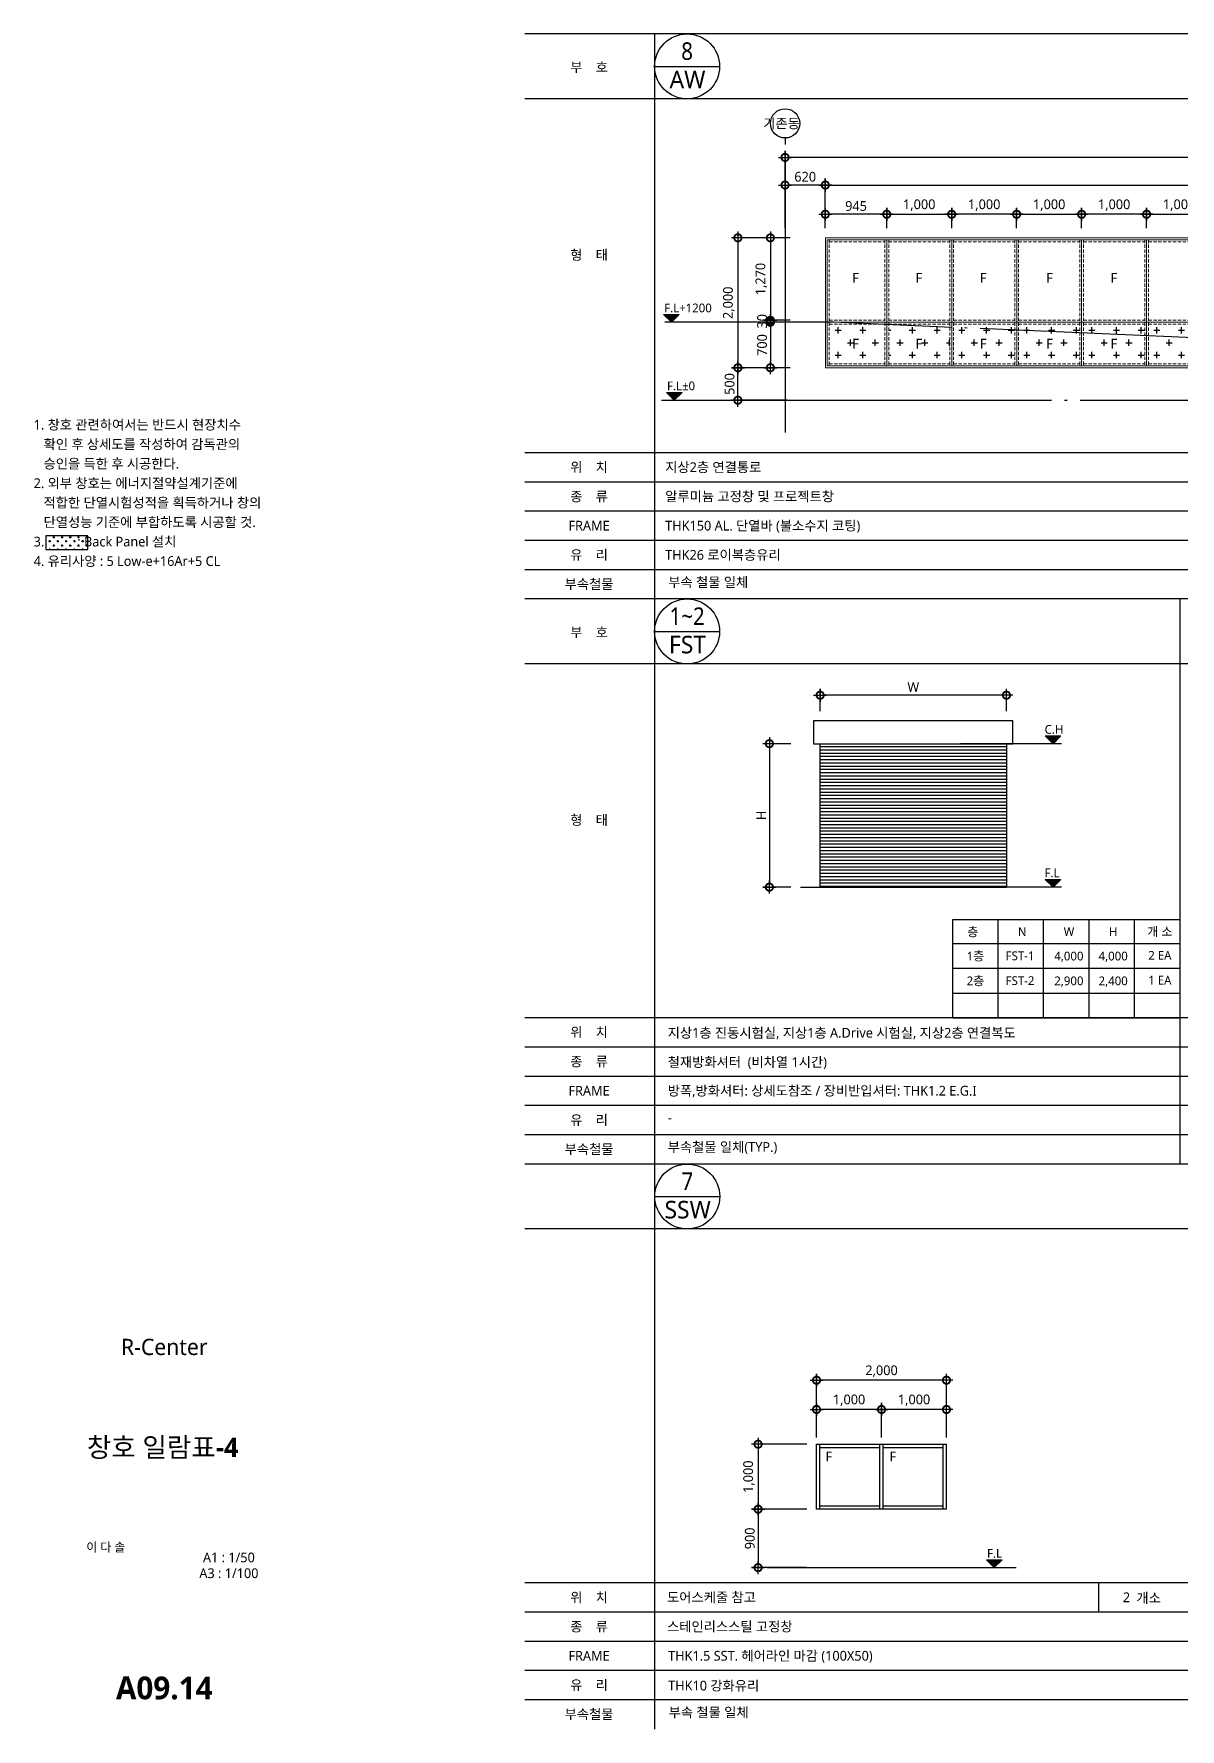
# Model space of a CAD drawing. Header units: millimetres. Extents: x -3 to 459584, y -660938 to -11738.
# Drawn here: x 160643 to 178285, y -146434 to -120334 of the extents above; entities that cross this region are included whole.
import ezdxf
from ezdxf.enums import TextEntityAlignment as Align

# ---------------------------------------------------------------- set-up
doc = ezdxf.new("R2010")
doc.units = ezdxf.units.MM
doc.header["$LTSCALE"] = 200
for name, pattern in [('C10', [102.1, 100, -1, 0.1, -1]), ('CEN-GAUN', [32.2, 30, -1, 0.2, -1]), ('CEN-YTQD', [10, 9.25, -0.25, 0.25, -0.25]), ('HIDDEN', [0.375, 0.25, -0.125])]:
    doc.linetypes.add(name, pattern=pattern)
doc.layers.get('DEFPOINTS').update_dxf_attribs({"color": 137})
for name, color, linetype in [('1CTR', 1, 'CEN-YTQD'), ('3TXT', 3, 'Continuous'), ('A-GRID', 1, 'C10'), ('a-TAG-1', 6, 'Continuous'), ('A-TAG-2', 4, 'Continuous'), ('backpanel', 252, 'Continuous'), ('CEN', 1, 'CEN-GAUN'), ('DIM', 7, 'Continuous'), ('ELE-7', 7, 'Continuous'), ('ELE3', 3, 'Continuous'), ('ELE4', 4, 'Continuous'), ('ELE6', 6, 'Continuous'), ('ELEV', 9, 'Continuous'), ('FUR', 4, 'Continuous'), ('HAT', 8, 'Continuous'), ('SHT', 5, 'Continuous'), ('TEX', 3, 'Continuous'), ('TEXT', 3, 'Continuous'), ('TITLE', 7, 'Continuous'), ('판넬메지', 8, 'Continuous')]:
    doc.layers.add(name, color=color, linetype=linetype)
doc.layers.add('WIN', color=4, linetype='Continuous', lineweight=0)
doc.styles.add('ARIAL', font='malgun.ttf')
doc.styles.add('S1', font='malgun.ttf')
doc.styles.add('맑은고딕', font='malgun.ttf')
doc.styles.add('맑은고딕B', font='malgunbd.ttf')
doc.styles.add('스타일1', font='malgun.ttf')
doc.dimstyles.new('CJA-50', dxfattribs={"dimscale": 50, "dimtxt": 3, "dimasz": 1, "dimexe": 2, "dimexo": 3, "dimgap": 1, "dimtad": 1, "dimdec": 0, "dimzin": 1, "dimdsep": 46, "dimlunit": 6, "dimtxsty": 'S1', "dimblk": 'GAUN-DOT', "dimcen": -2, "dimdle": 2, "dimclrd": 256, "dimclre": 256, "dimclrt": 3, "dimadec": 0, "dimazin": 0, "dimtfac": 1, "dimtdec": 0, "dimtix": 1, "dimtmove": 2, "dimatfit": 3, "dimldrblk": 'DOTSMALL', "dimfxl": 1, "dimtolj": 1, "dimtzin": 1, "dimarcsym": 0})
pattern_1 = [(0, (0, 70), (190.5, 190.5), [95.25, -285.75]), (90, (47.62, 22.38), (-190.5, 190.5), [95.25, -285.75])]

# ---------------------------------------------------------------- blocks, each defined once
blk = doc.blocks.new('GAUN-DOT')
at = {"linetype": 'ByBlock'}
for p, q in [((2, 0), (-2, 0)), ((0, -2), (0, 2))]:
    blk.add_line(p, q, dxfattribs=at)
at = {"const_width": 2.25}
blk.add_lwpolyline([(0, 0.28125, 1), (0, -0.28125, 1)], format="xyb", close=True, dxfattribs=at)
blk = doc.blocks.new('*D252')
at = {"layer": 'DEFPOINTS', "color": 0, "transparency": 16777216}
for p in [(172745, -130516), (172745, -130912), (175613, -130912)]:
    blk.add_point(p, dxfattribs=at)
at = {"layer": 'DIM', "lineweight": -2, "transparency": 16777216}
for p, q in [((172745, -130762), (172745, -130416)), ((175613, -130762), (175613, -130416)), ((175563, -130516), (172795, -130516))]:
    blk.add_line(p, q, dxfattribs=at)
at = {"layer": 'DIM', "lineweight": -2, "transparency": 16777216, "xscale": 50, "yscale": 50, "zscale": 50, "rotation": 180}
blk.add_blockref('GAUN-DOT', (172745, -130516), dxfattribs=at)
at = {"layer": 'DIM', "lineweight": -2, "transparency": 16777216, "xscale": 50, "yscale": 50, "zscale": 50}
blk.add_blockref('GAUN-DOT', (175613, -130516), dxfattribs=at)
at = {"layer": 'DIM', "color": 3, "transparency": 16777216, "insert": (174179, -130391), "char_height": 150, "attachment_point": 5, "style": 'S1'}
blk.add_mtext('\\A1;W', dxfattribs=at)
blk = doc.blocks.new('_DotSmall')
at = {"color": 0, "linetype": 'ByBlock', "const_width": 0.5}
blk.add_lwpolyline([(-0.0625, 0, 1), (0.0625, 0, 1)], format="xyb", close=True, dxfattribs=at)
blk = doc.blocks.new('*D253')
at = {"layer": 'DEFPOINTS', "color": 0, "transparency": 16777216}
for p in [(172445, -131262), (171964, -133471), (172445, -133471)]:
    blk.add_point(p, dxfattribs=at)
at = {"layer": 'DIM', "lineweight": -2, "transparency": 16777216}
for p, q in [((172295, -131262), (171864, -131262)), ((171964, -131312), (171964, -133421)), ((172295, -133471), (171864, -133471))]:
    blk.add_line(p, q, dxfattribs=at)
at = {"layer": 'DIM', "lineweight": -2, "transparency": 16777216, "xscale": 50, "yscale": 50, "zscale": 50}
for p, rotation in [((171964, -131262), 90), ((171964, -133471), 270)]:
    blk.add_blockref('GAUN-DOT', p, dxfattribs=dict(at, rotation=rotation))
at = {"layer": 'DIM', "color": 3, "transparency": 16777216, "insert": (171839, -132367), "char_height": 150, "attachment_point": 5, "rotation": 90, "style": 'S1'}
blk.add_mtext('\\A1;H', dxfattribs=at)
blk = doc.blocks.new('TITLE')
at = {"layer": 'TITLE', "style": '스타일1'}
for tag, height, p in [('동명칭', 6, (776.77, -457.26)), ('SCALE-A1', 3, (797.5, -522)), ('SCALE-A3', 3, (797.5, -527)), ('DATA', 3, (797.5, -540))]:
    blk.add_attdef(tag, text='', height=height, dxfattribs=at).set_placement(p, align=Align.MIDDLE)
for tag, height, p in [('TITLE1', 6, (776.5, -479.4)), ('TITLE4', 6, (776.5, -484.39)), ('TITLE2', 6, (776.5, -489)), ('TITLE5', 6, (776.5, -493.99)), ('TITLE3', 6, (776.5, -498.7)), ('NAME-1', 3, (760.16, -517.5)), ('NAME-2', 3, (760.16, -526.5)), ('A0.00', 7, (776.5, -561))]:
    blk.add_attdef(tag, text='', height=height, dxfattribs=at).set_placement(p, align=Align.MIDDLE_CENTER)
blk = doc.blocks.new('A$C2D6C597E')
at = {"layer": 'TEXT', "style": 'S1'}
for s, p in [('1. 창호 관련하여서는 반드시 현장치수', (139, -771)), ('   확인 후 상세도를 작성하여 감독관의', (139, -1071)), ('   승인을 득한 후 시공한다.', (139, -1371)), ('2. 외부 창호는 에너지절약설계기준에', (139, -1671)), ('   적합한 단열시험성적을 획득하거나 창의', (139, -1971)), ('   단열성능 기준에 부합하도록 시공할 것.', (139, -2271))]:
    blk.add_text(s, height=150, dxfattribs=at).set_placement(p, align=Align.BOTTOM_LEFT)
blk = doc.blocks.new('dor&win')
at = {"layer": 'a-TAG-1', "ltscale": 0.2}
blk.add_line((-5.5, 0), (5.5, 0), dxfattribs=at)
blk.add_circle((0, 0), 5.5, dxfattribs=at)
at = {"layer": 'a-TAG-1', "color": 3, "style": 'ARIAL'}
for tag, p in [('1', (0, 2.58)), ('FSD', (0.07, -2.22))]:
    blk.add_attdef(tag, text='', height=3, dxfattribs=at).set_placement(p, align=Align.MIDDLE_CENTER)
blk = doc.blocks.new('B-AW-4')
at = {"layer": 'backpanel'}
h = blk.add_hatch(dxfattribs=at)
h.set_pattern_fill('CROSS', color=256, scale=30)
h.set_pattern_definition(pattern_1)
h.paths.add_polyline_path([(5, 1170), (-850, 1170), (-850, 560), (5, 560)])
h = blk.add_hatch(dxfattribs=at)
h.set_pattern_fill('CROSS', color=256, scale=30)
h.set_pattern_definition(pattern_1)
h.paths.add_polyline_path([(1005, 1170), (65, 1170), (65, 560), (1005, 560)])
h = blk.add_hatch(dxfattribs=at)
h.set_pattern_fill('CROSS', color=256, scale=30)
h.set_pattern_definition(pattern_1)
h.paths.add_polyline_path([(2005, 1170), (1065, 1170), (1065, 560), (2005, 560)])
h = blk.add_hatch(dxfattribs=at)
h.set_pattern_fill('CROSS', color=256, scale=30)
h.set_pattern_definition([(0, (1000, 70), (190.5, 190.5), [95.25, -285.75]), (90, (1047.62, 22.38), (-190.5, 190.5), [95.25, -285.75])])
h.paths.add_polyline_path([(3005, 1170), (2065, 1170), (2065, 560), (3005, 560)])
h = blk.add_hatch(dxfattribs=at)
h.set_pattern_fill('CROSS', color=256, scale=30)
h.set_pattern_definition([(0, (2000, 70), (190.5, 190.5), [95.25, -285.75]), (90, (2047.62, 22.38), (-190.5, 190.5), [95.25, -285.75])])
h.paths.add_polyline_path([(4005, 1170), (3065, 1170), (3065, 560), (4005, 560)])
h = blk.add_hatch(dxfattribs=at)
h.set_pattern_fill('CROSS', color=256, scale=30)
h.set_pattern_definition([(0, (3000, 70), (190.5, 190.5), [95.25, -285.75]), (90, (3047.62, 22.38), (-190.5, 190.5), [95.25, -285.75])])
h.paths.add_polyline_path([(5005, 1170), (4065, 1170), (4065, 560), (5005, 560)])
at = {"layer": 'WIN', "color": 6}
for p, q in [((-880, 2470), (26955, 2470)), ((-880, 2470), (-880, 530)), ((35, 2470), (35, 530)), ((1035, 2470), (1035, 530)), ((2035, 2470), (2035, 530)), ((3035, 2470), (3035, 530)), ((4035, 2470), (4035, 530)), ((-880, 1200), (26955, 1200)), ((-880, 530), (26955, 530))]:
    blk.add_line(p, q, dxfattribs=at)
at = {"layer": 'WIN', "color": 251, "linetype": 'HIDDEN'}
for p, q in [((-850, 2470), (-850, 530)), ((-850, 2440), (5, 2440)), ((5, 2470), (5, 530)), ((65, 2470), (65, 530)), ((65, 2440), (1005, 2440)), ((1005, 2470), (1005, 530)), ((1065, 2470), (1065, 530)), ((1065, 2440), (2005, 2440)), ((2005, 2470), (2005, 530)), ((2065, 2470), (2065, 530)), ((2065, 2440), (3005, 2440)), ((3005, 2470), (3005, 530)), ((3065, 2470), (3065, 530)), ((3065, 2440), (4005, 2440)), ((4005, 2470), (4005, 530)), ((4065, 2470), (4065, 530)), ((4065, 2440), (5005, 2440)), ((-850, 1230), (5, 1230)), ((-850, 1170), (5, 1170)), ((65, 1230), (1005, 1230)), ((65, 1170), (1005, 1170)), ((1065, 1230), (2005, 1230)), ((1065, 1170), (2005, 1170)), ((2065, 1230), (3005, 1230)), ((2065, 1170), (3005, 1170)), ((3065, 1230), (4005, 1230)), ((3065, 1170), (4005, 1170)), ((4065, 1230), (5005, 1230)), ((4065, 1170), (5005, 1170)), ((-850, 560), (5, 560)), ((65, 560), (1005, 560)), ((1065, 560), (2005, 560)), ((2065, 560), (3005, 560)), ((3065, 560), (4005, 560)), ((4065, 560), (5005, 560))]:
    blk.add_line(p, q, dxfattribs=at)
at = {"layer": 'WIN', "color": 6}
blk.add_lwpolyline([(-910, 2500), (26985, 2500), (26985, 500), (-910, 500)], close=True, dxfattribs=at)
blk = doc.blocks.new('*D48')
at = {"layer": 'DEFPOINTS', "color": 0, "transparency": 16777216}
for p in [(172436, -123474), (171479, -125474), (172436, -125474)]:
    blk.add_point(p, dxfattribs=at)
at = {"layer": 'DIM', "lineweight": -2, "transparency": 16777216}
for p, q in [((172286, -123474), (171379, -123474)), ((171479, -123524), (171479, -125424)), ((172286, -125474), (171379, -125474))]:
    blk.add_line(p, q, dxfattribs=at)
at = {"layer": 'DIM', "lineweight": -2, "transparency": 16777216, "xscale": 50, "yscale": 50, "zscale": 50}
for p, rotation in [((171479, -123474), 90), ((171479, -125474), 270)]:
    blk.add_blockref('GAUN-DOT', p, dxfattribs=dict(at, rotation=rotation))
at = {"layer": 'DIM', "color": 3, "transparency": 16777216, "insert": (171339, -124474), "char_height": 150, "attachment_point": 5, "rotation": 90, "style": 'S1'}
blk.add_mtext('\\A1;2,000', dxfattribs=at)
blk = doc.blocks.new('*D49')
at = {"layer": 'DEFPOINTS', "color": 0, "transparency": 16777216}
for p in [(172436, -124774), (171979, -125474), (172436, -125474)]:
    blk.add_point(p, dxfattribs=at)
at = {"layer": 'DIM', "lineweight": -2, "transparency": 16777216}
for p, q in [((172286, -124774), (171879, -124774)), ((171979, -124824), (171979, -125424)), ((172286, -125474), (171879, -125474))]:
    blk.add_line(p, q, dxfattribs=at)
at = {"layer": 'DIM', "lineweight": -2, "transparency": 16777216, "xscale": 50, "yscale": 50, "zscale": 50}
for p, rotation in [((171979, -124774), 90), ((171979, -125474), 270)]:
    blk.add_blockref('GAUN-DOT', p, dxfattribs=dict(at, rotation=rotation))
at = {"layer": 'DIM', "color": 3, "transparency": 16777216, "insert": (171852, -125124), "char_height": 150, "attachment_point": 5, "rotation": 90, "style": 'S1'}
blk.add_mtext('\\A1;700', dxfattribs=at)
blk = doc.blocks.new('*D50')
at = {"layer": 'DEFPOINTS', "color": 0, "transparency": 16777216}
for p in [(172436, -123474), (171979, -124744), (172436, -124744)]:
    blk.add_point(p, dxfattribs=at)
at = {"layer": 'DIM', "lineweight": -2, "transparency": 16777216}
for p, q in [((172286, -123474), (171879, -123474)), ((171979, -123524), (171979, -124694)), ((172286, -124744), (171879, -124744))]:
    blk.add_line(p, q, dxfattribs=at)
at = {"layer": 'DIM', "lineweight": -2, "transparency": 16777216, "xscale": 50, "yscale": 50, "zscale": 50}
for p, rotation in [((171979, -123474), 90), ((171979, -124744), 270)]:
    blk.add_blockref('GAUN-DOT', p, dxfattribs=dict(at, rotation=rotation))
at = {"layer": 'DIM', "color": 3, "transparency": 16777216, "insert": (171839, -124109), "char_height": 150, "attachment_point": 5, "rotation": 90, "style": 'S1'}
blk.add_mtext('\\A1;1,270', dxfattribs=at)
blk = doc.blocks.new('*D51')
at = {"layer": 'DEFPOINTS', "color": 0, "transparency": 16777216}
for p in [(171479, -125474), (172436, -125474), (172386, -125974)]:
    blk.add_point(p, dxfattribs=at)
at = {"layer": 'DIM', "lineweight": -2, "transparency": 16777216}
for p, q in [((172286, -125474), (171379, -125474)), ((171479, -125924), (171479, -125524)), ((172236, -125974), (171379, -125974))]:
    blk.add_line(p, q, dxfattribs=at)
at = {"layer": 'DIM', "lineweight": -2, "transparency": 16777216, "xscale": 50, "yscale": 50, "zscale": 50}
for p, rotation in [((171479, -125474), 90), ((171479, -125974), 270)]:
    blk.add_blockref('GAUN-DOT', p, dxfattribs=dict(at, rotation=rotation))
at = {"layer": 'DIM', "color": 3, "transparency": 16777216, "insert": (171352, -125724), "char_height": 150, "attachment_point": 5, "rotation": 90, "style": 'S1'}
blk.add_mtext('\\A1;500', dxfattribs=at)
blk = doc.blocks.new('*D52')
at = {"layer": 'DEFPOINTS', "color": 0, "transparency": 16777216}
for p in [(200720, -122661), (172825, -123474), (200720, -123474)]:
    blk.add_point(p, dxfattribs=at)
at = {"layer": 'DIM', "lineweight": -2, "transparency": 16777216}
for p, q in [((172825, -123324), (172825, -122561)), ((172875, -122661), (200670, -122661)), ((200720, -123324), (200720, -122561))]:
    blk.add_line(p, q, dxfattribs=at)
at = {"layer": 'DIM', "lineweight": -2, "transparency": 16777216, "xscale": 50, "yscale": 50, "zscale": 50, "rotation": 180}
blk.add_blockref('GAUN-DOT', (172825, -122661), dxfattribs=at)
at = {"layer": 'DIM', "lineweight": -2, "transparency": 16777216, "xscale": 50, "yscale": 50, "zscale": 50}
blk.add_blockref('GAUN-DOT', (200720, -122661), dxfattribs=at)
at = {"layer": 'DIM', "color": 3, "transparency": 16777216, "insert": (186773, -122521), "char_height": 150, "attachment_point": 5, "style": 'S1'}
blk.add_mtext('\\A1;27,895', dxfattribs=at)
blk = doc.blocks.new('*D53')
at = {"layer": 'DEFPOINTS', "color": 0, "transparency": 16777216}
for p in [(172825, -123111), (172825, -123474), (173770, -123474)]:
    blk.add_point(p, dxfattribs=at)
at = {"layer": 'DIM', "lineweight": -2, "transparency": 16777216}
for p, q in [((172825, -123324), (172825, -123011)), ((173720, -123111), (172875, -123111)), ((173770, -123324), (173770, -123011))]:
    blk.add_line(p, q, dxfattribs=at)
at = {"layer": 'DIM', "lineweight": -2, "transparency": 16777216, "xscale": 50, "yscale": 50, "zscale": 50, "rotation": 180}
blk.add_blockref('GAUN-DOT', (172825, -123111), dxfattribs=at)
at = {"layer": 'DIM', "lineweight": -2, "transparency": 16777216, "xscale": 50, "yscale": 50, "zscale": 50}
blk.add_blockref('GAUN-DOT', (173770, -123111), dxfattribs=at)
at = {"layer": 'DIM', "color": 3, "transparency": 16777216, "insert": (173298, -122984), "char_height": 150, "attachment_point": 5, "style": 'S1'}
blk.add_mtext('\\A1;945', dxfattribs=at)
blk = doc.blocks.new('*D54')
at = {"layer": 'DEFPOINTS', "color": 0, "transparency": 16777216}
for p in [(174770, -123111), (173770, -123474), (174770, -123474)]:
    blk.add_point(p, dxfattribs=at)
at = {"layer": 'DIM', "lineweight": -2, "transparency": 16777216}
for p, q in [((173770, -123324), (173770, -123011)), ((173820, -123111), (174720, -123111)), ((174770, -123324), (174770, -123011))]:
    blk.add_line(p, q, dxfattribs=at)
at = {"layer": 'DIM', "lineweight": -2, "transparency": 16777216, "xscale": 50, "yscale": 50, "zscale": 50, "rotation": 180}
blk.add_blockref('GAUN-DOT', (173770, -123111), dxfattribs=at)
at = {"layer": 'DIM', "lineweight": -2, "transparency": 16777216, "xscale": 50, "yscale": 50, "zscale": 50}
blk.add_blockref('GAUN-DOT', (174770, -123111), dxfattribs=at)
at = {"layer": 'DIM', "color": 3, "transparency": 16777216, "insert": (174270, -122971), "char_height": 150, "attachment_point": 5, "style": 'S1'}
blk.add_mtext('\\A1;1,000', dxfattribs=at)
blk = doc.blocks.new('*D56')
at = {"layer": 'DEFPOINTS', "color": 0, "transparency": 16777216}
for p in [(174770, -123111), (174770, -123474), (175770, -123474)]:
    blk.add_point(p, dxfattribs=at)
at = {"layer": 'DIM', "lineweight": -2, "transparency": 16777216}
for p, q in [((174770, -123324), (174770, -123011)), ((175720, -123111), (174820, -123111)), ((175770, -123324), (175770, -123011))]:
    blk.add_line(p, q, dxfattribs=at)
at = {"layer": 'DIM', "lineweight": -2, "transparency": 16777216, "xscale": 50, "yscale": 50, "zscale": 50, "rotation": 180}
blk.add_blockref('GAUN-DOT', (174770, -123111), dxfattribs=at)
at = {"layer": 'DIM', "lineweight": -2, "transparency": 16777216, "xscale": 50, "yscale": 50, "zscale": 50}
blk.add_blockref('GAUN-DOT', (175770, -123111), dxfattribs=at)
at = {"layer": 'DIM', "color": 3, "transparency": 16777216, "insert": (175270, -122971), "char_height": 150, "attachment_point": 5, "style": 'S1'}
blk.add_mtext('\\A1;1,000', dxfattribs=at)
blk = doc.blocks.new('*D57')
at = {"layer": 'DEFPOINTS', "color": 0, "transparency": 16777216}
for p in [(176770, -123111), (176770, -123474), (177770, -123474)]:
    blk.add_point(p, dxfattribs=at)
at = {"layer": 'DIM', "lineweight": -2, "transparency": 16777216}
for p, q in [((176770, -123324), (176770, -123011)), ((177720, -123111), (176820, -123111)), ((177770, -123324), (177770, -123011))]:
    blk.add_line(p, q, dxfattribs=at)
at = {"layer": 'DIM', "lineweight": -2, "transparency": 16777216, "xscale": 50, "yscale": 50, "zscale": 50, "rotation": 180}
blk.add_blockref('GAUN-DOT', (176770, -123111), dxfattribs=at)
at = {"layer": 'DIM', "lineweight": -2, "transparency": 16777216, "xscale": 50, "yscale": 50, "zscale": 50}
blk.add_blockref('GAUN-DOT', (177770, -123111), dxfattribs=at)
at = {"layer": 'DIM', "color": 3, "transparency": 16777216, "insert": (177270, -122971), "char_height": 150, "attachment_point": 5, "style": 'S1'}
blk.add_mtext('\\A1;1,000', dxfattribs=at)
blk = doc.blocks.new('*D58')
at = {"layer": 'DEFPOINTS', "color": 0, "transparency": 16777216}
for p in [(176770, -123111), (175770, -123474), (176770, -123474)]:
    blk.add_point(p, dxfattribs=at)
at = {"layer": 'DIM', "lineweight": -2, "transparency": 16777216}
for p, q in [((175770, -123324), (175770, -123011)), ((175820, -123111), (176720, -123111)), ((176770, -123324), (176770, -123011))]:
    blk.add_line(p, q, dxfattribs=at)
at = {"layer": 'DIM', "lineweight": -2, "transparency": 16777216, "xscale": 50, "yscale": 50, "zscale": 50, "rotation": 180}
blk.add_blockref('GAUN-DOT', (175770, -123111), dxfattribs=at)
at = {"layer": 'DIM', "lineweight": -2, "transparency": 16777216, "xscale": 50, "yscale": 50, "zscale": 50}
blk.add_blockref('GAUN-DOT', (176770, -123111), dxfattribs=at)
at = {"layer": 'DIM', "color": 3, "transparency": 16777216, "insert": (176270, -122971), "char_height": 150, "attachment_point": 5, "style": 'S1'}
blk.add_mtext('\\A1;1,000', dxfattribs=at)
blk = doc.blocks.new('*D61')
at = {"layer": 'DEFPOINTS', "color": 0, "transparency": 16777216}
for p in [(178770, -123111), (177770, -123474), (178770, -123474)]:
    blk.add_point(p, dxfattribs=at)
at = {"layer": 'DIM', "lineweight": -2, "transparency": 16777216}
for p, q in [((177770, -123324), (177770, -123011)), ((177820, -123111), (178720, -123111)), ((178770, -123324), (178770, -123011))]:
    blk.add_line(p, q, dxfattribs=at)
at = {"layer": 'DIM', "lineweight": -2, "transparency": 16777216, "xscale": 50, "yscale": 50, "zscale": 50, "rotation": 180}
blk.add_blockref('GAUN-DOT', (177770, -123111), dxfattribs=at)
at = {"layer": 'DIM', "lineweight": -2, "transparency": 16777216, "xscale": 50, "yscale": 50, "zscale": 50}
blk.add_blockref('GAUN-DOT', (178770, -123111), dxfattribs=at)
at = {"layer": 'DIM', "color": 3, "transparency": 16777216, "insert": (178270, -122971), "char_height": 150, "attachment_point": 5, "style": 'S1'}
blk.add_mtext('\\A1;1,000', dxfattribs=at)
blk = doc.blocks.new('*D340')
at = {"layer": 'DEFPOINTS', "color": 0, "transparency": 16777216}
for p in [(172690, -143048), (171790, -143948), (172683, -143948)]:
    blk.add_point(p, dxfattribs=at)
at = {"layer": 'DIM', "lineweight": -2, "transparency": 16777216}
for p, q in [((172540, -143048), (171690, -143048)), ((171790, -143098), (171790, -143898)), ((172533, -143948), (171690, -143948))]:
    blk.add_line(p, q, dxfattribs=at)
at = {"layer": 'DIM', "lineweight": -2, "transparency": 16777216, "xscale": 50, "yscale": 50, "zscale": 50}
for p, rotation in [((171790, -143048), 90), ((171790, -143948), 270)]:
    blk.add_blockref('GAUN-DOT', p, dxfattribs=dict(at, rotation=rotation))
at = {"layer": 'DIM', "color": 3, "transparency": 16777216, "insert": (171663, -143498), "char_height": 150, "attachment_point": 5, "rotation": 90, "style": 'S1'}
blk.add_mtext('\\A1;900', dxfattribs=at)
blk = doc.blocks.new('*D341')
at = {"layer": 'DEFPOINTS', "color": 0, "transparency": 16777216}
for p in [(172690, -142048), (171790, -143048), (172690, -143048)]:
    blk.add_point(p, dxfattribs=at)
at = {"layer": 'DIM', "lineweight": -2, "transparency": 16777216}
for p, q in [((172540, -142048), (171690, -142048)), ((171790, -142098), (171790, -142998)), ((172540, -143048), (171690, -143048))]:
    blk.add_line(p, q, dxfattribs=at)
at = {"layer": 'DIM', "lineweight": -2, "transparency": 16777216, "xscale": 50, "yscale": 50, "zscale": 50}
for p, rotation in [((171790, -142048), 90), ((171790, -143048), 270)]:
    blk.add_blockref('GAUN-DOT', p, dxfattribs=dict(at, rotation=rotation))
at = {"layer": 'DIM', "color": 3, "transparency": 16777216, "insert": (171650, -142548), "char_height": 150, "attachment_point": 5, "rotation": 90, "style": 'S1'}
blk.add_mtext('\\A1;1,000', dxfattribs=at)
blk = doc.blocks.new('*D337')
at = {"layer": 'DEFPOINTS', "color": 0, "transparency": 16777216}
for p in [(172690, -141063), (172690, -142093), (174690, -142093)]:
    blk.add_point(p, dxfattribs=at)
at = {"layer": 'DIM', "lineweight": -2, "transparency": 16777216}
for p, q in [((172690, -141943), (172690, -140963)), ((174640, -141063), (172740, -141063)), ((174690, -141943), (174690, -140963))]:
    blk.add_line(p, q, dxfattribs=at)
at = {"layer": 'DIM', "lineweight": -2, "transparency": 16777216, "xscale": 50, "yscale": 50, "zscale": 50, "rotation": 180}
blk.add_blockref('GAUN-DOT', (172690, -141063), dxfattribs=at)
at = {"layer": 'DIM', "lineweight": -2, "transparency": 16777216, "xscale": 50, "yscale": 50, "zscale": 50}
blk.add_blockref('GAUN-DOT', (174690, -141063), dxfattribs=at)
at = {"layer": 'DIM', "color": 3, "transparency": 16777216, "insert": (173690, -140923), "char_height": 150, "attachment_point": 5, "style": 'S1'}
blk.add_mtext('\\A1;2,000', dxfattribs=at)
blk = doc.blocks.new('*D338')
at = {"layer": 'DEFPOINTS', "color": 0, "transparency": 16777216}
for p in [(173690, -141513), (173690, -142093), (174690, -142093)]:
    blk.add_point(p, dxfattribs=at)
at = {"layer": 'DIM', "lineweight": -2, "transparency": 16777216}
for p, q in [((173690, -141943), (173690, -141413)), ((174690, -141943), (174690, -141413)), ((174640, -141513), (173740, -141513))]:
    blk.add_line(p, q, dxfattribs=at)
at = {"layer": 'DIM', "lineweight": -2, "transparency": 16777216, "xscale": 50, "yscale": 50, "zscale": 50, "rotation": 180}
blk.add_blockref('GAUN-DOT', (173690, -141513), dxfattribs=at)
at = {"layer": 'DIM', "lineweight": -2, "transparency": 16777216, "xscale": 50, "yscale": 50, "zscale": 50}
blk.add_blockref('GAUN-DOT', (174690, -141513), dxfattribs=at)
at = {"layer": 'DIM', "color": 3, "transparency": 16777216, "insert": (174190, -141372), "char_height": 150, "attachment_point": 5, "style": 'S1'}
blk.add_mtext('\\A1;1,000', dxfattribs=at)
blk = doc.blocks.new('*D339')
at = {"layer": 'DEFPOINTS', "color": 0, "transparency": 16777216}
for p in [(172690, -141513), (172690, -142093), (173690, -142093)]:
    blk.add_point(p, dxfattribs=at)
at = {"layer": 'DIM', "lineweight": -2, "transparency": 16777216}
for p, q in [((172690, -141943), (172690, -141413)), ((173690, -141943), (173690, -141413)), ((173640, -141513), (172740, -141513))]:
    blk.add_line(p, q, dxfattribs=at)
at = {"layer": 'DIM', "lineweight": -2, "transparency": 16777216, "xscale": 50, "yscale": 50, "zscale": 50, "rotation": 180}
blk.add_blockref('GAUN-DOT', (172690, -141513), dxfattribs=at)
at = {"layer": 'DIM', "lineweight": -2, "transparency": 16777216, "xscale": 50, "yscale": 50, "zscale": 50}
blk.add_blockref('GAUN-DOT', (173690, -141513), dxfattribs=at)
at = {"layer": 'DIM', "color": 3, "transparency": 16777216, "insert": (173190, -141372), "char_height": 150, "attachment_point": 5, "style": 'S1'}
blk.add_mtext('\\A1;1,000', dxfattribs=at)
blk = doc.blocks.new('*D381')
at = {"layer": 'DEFPOINTS', "color": 0, "transparency": 16777216}
for p in [(172436, -124744), (171979, -124774), (172436, -124774)]:
    blk.add_point(p, dxfattribs=at)
at = {"layer": 'DIM', "lineweight": -2, "transparency": 16777216}
for p, q in [((172286, -124744), (171879, -124744)), ((171979, -124694), (171979, -124644)), ((171979, -124744), (171979, -124774)), ((172286, -124774), (171879, -124774)), ((171979, -124824), (171979, -124874))]:
    blk.add_line(p, q, dxfattribs=at)
at = {"layer": 'DIM', "lineweight": -2, "transparency": 16777216, "xscale": 50, "yscale": 50, "zscale": 50}
for p, rotation in [((171979, -124744), 270), ((171979, -124774), 90)]:
    blk.add_blockref('GAUN-DOT', p, dxfattribs=dict(at, rotation=rotation))
at = {"layer": 'DIM', "color": 3, "transparency": 16777216, "insert": (171852, -124759), "char_height": 150, "attachment_point": 5, "rotation": 90, "style": 'S1'}
blk.add_mtext('\\A1;30', dxfattribs=at)
blk = doc.blocks.new('*D382')
at = {"layer": 'DEFPOINTS', "color": 0, "transparency": 16777216}
for p in [(172205, -122661), (172205, -123474), (172825, -123474)]:
    blk.add_point(p, dxfattribs=at)
at = {"layer": 'DIM', "lineweight": -2, "transparency": 16777216}
for p, q in [((172205, -123324), (172205, -122561)), ((172775, -122661), (172255, -122661)), ((172825, -123324), (172825, -122561))]:
    blk.add_line(p, q, dxfattribs=at)
at = {"layer": 'DIM', "lineweight": -2, "transparency": 16777216, "xscale": 50, "yscale": 50, "zscale": 50, "rotation": 180}
blk.add_blockref('GAUN-DOT', (172205, -122661), dxfattribs=at)
at = {"layer": 'DIM', "lineweight": -2, "transparency": 16777216, "xscale": 50, "yscale": 50, "zscale": 50}
blk.add_blockref('GAUN-DOT', (172825, -122661), dxfattribs=at)
at = {"layer": 'DIM', "color": 3, "transparency": 16777216, "insert": (172515, -122534), "char_height": 150, "attachment_point": 5, "style": 'S1'}
blk.add_mtext('\\A1;620', dxfattribs=at)
blk = doc.blocks.new('*D383')
at = {"layer": 'DEFPOINTS', "color": 0, "transparency": 16777216}
for p in [(172205, -122236), (172205, -123474), (201205, -123474)]:
    blk.add_point(p, dxfattribs=at)
at = {"layer": 'DIM', "lineweight": -2, "transparency": 16777216}
for p, q in [((172205, -123324), (172205, -122136)), ((201205, -123324), (201205, -122136)), ((201155, -122236), (172255, -122236))]:
    blk.add_line(p, q, dxfattribs=at)
at = {"layer": 'DIM', "lineweight": -2, "transparency": 16777216, "xscale": 50, "yscale": 50, "zscale": 50, "rotation": 180}
blk.add_blockref('GAUN-DOT', (172205, -122236), dxfattribs=at)
at = {"layer": 'DIM', "lineweight": -2, "transparency": 16777216, "xscale": 50, "yscale": 50, "zscale": 50}
blk.add_blockref('GAUN-DOT', (201205, -122236), dxfattribs=at)
at = {"layer": 'DIM', "color": 3, "transparency": 16777216, "insert": (186705, -122096), "char_height": 150, "attachment_point": 5, "style": 'S1'}
blk.add_mtext('\\A1;29,000', dxfattribs=at)

msp = doc.modelspace()

# ---------------------------------------------------------------- hatches: boundary and pattern name
at = {"layer": 'HAT', "ltscale": 2}
h = msp.add_hatch(dxfattribs=at)
h.set_pattern_fill('ANSI31', color=256, scale=400, angle=135, style=0)
h.set_pattern_definition([(180, (-175622.174, -480206.504), (-1e-14, -50), [])])
h.paths.add_polyline_path([(175611.5, -133471.4), (175611.5, -131262.4), (172745, -131262.4), (172745, -133471.4)])
at = {"layer": '판넬메지'}
h = msp.add_hatch(dxfattribs=at)
h.set_pattern_fill('CROSS', color=256, scale=10)
h.set_pattern_definition([(0, (-2325, -147450), (63.5, 63.5), [31.75, -95.25]), (90, (-2309.125, -147465.875), (-63.5, 63.5), [31.75, -95.25])])
h.paths.add_polyline_path([(161473.5, -128063.5), (160828.2, -128063.5), (160828.2, -128271.1), (161473.5, -128271.1)])

# ---------------------------------------------------------------- linework, layer by layer
msp.add_lwpolyline([(160828.2, -128271.1), (161473.5, -128271.1), (161473.5, -128063.5), (160828.2, -128063.5)], close=True)
msp.add_circle((172205.3, -121711.3), 225)
at = {"layer": '1CTR'}
for p, q in [((176462.1, -131262.4), (174903.4, -131262.4)), ((172445, -133471.4), (175611.5, -133471.4)), ((176462.1, -133471.4), (175613, -133471.4))]:
    msp.add_line(p, q, dxfattribs=at)
at = {"layer": 'A-GRID'}
msp.add_line((171930, -143948), (175761.3, -143948), dxfattribs=at)
at = {"layer": 'A-TAG-2', "color": 7}
for p, q in [((202547.2, -121334.1), (168197.2, -121334.1)), ((202547.2, -130034.1), (168197.2, -130034.1)), ((202547.2, -138734.1), (168197.2, -138734.1))]:
    msp.add_line(p, q, dxfattribs=at)
at = {"layer": 'CEN'}
for p, q in [((172205.3, -122236.3), (172205.3, -126472.6)), ((170305.5, -125974), (202452, -125974))]:
    msp.add_line(p, q, dxfattribs=at)
msp.add_lwpolyline([(201205.3, -125974), (200505.3, -125974), (172955.3, -124774), (170355.5, -124774)], dxfattribs=at)
at = {"layer": 'DIM'}
for p, q in [((174785.4, -135484.1), (174785.4, -133969.5)), ((174785.4, -133969.5), (178285.4, -133969.5)), ((175485.4, -135484.1), (175485.4, -133969.5)), ((176185.4, -135484.1), (176185.4, -133969.5)), ((176885.4, -135484.1), (176885.4, -133969.5)), ((177585.4, -135484.1), (177585.4, -133969.5)), ((178285.4, -135484.1), (178285.4, -133969.5)), ((174785.4, -134337.2), (178285.4, -134337.2)), ((174785.4, -134719.5), (178285.4, -134719.5)), ((174785.4, -135101.8), (178285.4, -135101.8)), ((174785.4, -135484.1), (178285.4, -135484.1))]:
    msp.add_line(p, q, dxfattribs=at)
msp.add_lwpolyline([(172205.3, -121936.3), (172205.3, -122036.3)], dxfattribs=at)
at = {"layer": 'ELE-7'}
for p, q in [((170454.9, -124774), (170334.9, -124654)), ((170334.9, -124654), (170574.9, -124654)), ((170454.9, -124774), (170574.9, -124654)), ((170454.9, -124774), (170574.9, -124654)), ((170499.3, -125974), (170379.3, -125854)), ((170379.3, -125854), (170619.3, -125854)), ((170499.3, -125974), (170619.3, -125854)), ((170499.3, -125974), (170619.3, -125854)), ((176331, -131262.4), (176211, -131142.4)), ((176211, -131142.4), (176451, -131142.4)), ((176331, -131262.4), (176451, -131142.4)), ((176331, -133471.4), (176211, -133351.4)), ((176211, -133351.4), (176451, -133351.4)), ((176331, -133471.4), (176451, -133351.4)), ((175425.1, -143948), (175305.1, -143828)), ((175305.1, -143828), (175545.1, -143828)), ((175425.1, -143948), (175545.1, -143828)), ((175425.1, -143948), (175545.1, -143828))]:
    msp.add_line(p, q, dxfattribs=at)
for points in [[(170454.9, -124774, 0, 240, 0), (170454.9, -124654, 240, 240, 0)], [(170499.3, -125974, 0, 240, 0), (170499.3, -125854, 240, 240, 0)], [(176331, -131262.4, 0, 240, 0), (176331, -131142.4, 240, 240, 0)], [(176331, -133471.4, 0, 240, 0), (176331, -133351.4, 240, 240, 0)], [(175425.1, -143948, 0, 240, 0), (175425.1, -143828, 240, 240, 0)]]:
    msp.add_lwpolyline(points, format="xyseb", dxfattribs=at)
at = {"layer": 'ELE3'}
for p, q in [((202547.2, -120334.1), (168197.2, -120334.1)), ((170197.2, -120334.1), (170197.2, -146434.1)), ((202547.2, -129034.1), (168197.2, -129034.1)), ((202547.2, -137734.1), (168197.2, -137734.1))]:
    msp.add_line(p, q, dxfattribs=at)
at = {"layer": 'ELE4'}
msp.add_line((178285.4, -137734.1), (178285.4, -129034.1), dxfattribs=at)
at = {"layer": 'ELE6'}
for p, q in [((202547.2, -126784.1), (168197.2, -126784.1)), ((202547.2, -127234.1), (168197.2, -127234.1)), ((202547.2, -127684.1), (168197.2, -127684.1)), ((202547.2, -128134.1), (168197.2, -128134.1)), ((202547.2, -128584.1), (168197.2, -128584.1)), ((202547.2, -135484.1), (168197.2, -135484.1)), ((202547.2, -135934.1), (168197.2, -135934.1)), ((202547.2, -136384.1), (168197.2, -136384.1)), ((202547.2, -136834.1), (168197.2, -136834.1)), ((202547.2, -137284.1), (168197.2, -137284.1)), ((202547.2, -144184.1), (168197.2, -144184.1)), ((177028.7, -144184.1), (177028.7, -144634.1)), ((202547.2, -144634.1), (168197.2, -144634.1)), ((202547.2, -145084.1), (168197.2, -145084.1)), ((202547.2, -145534.1), (168197.2, -145534.1)), ((202547.2, -145984.1), (168197.2, -145984.1))]:
    msp.add_line(p, q, dxfattribs=at)
at = {"layer": 'ELEV', "color": 3}
for p, q in [((175711.5, -130912.4), (172645, -130912.4)), ((172645, -130912.4), (172645, -131262.4)), ((175711.5, -131262.4), (175711.5, -130912.4)), ((172645, -131262.4), (175711.5, -131262.4)), ((172745, -133471.4), (172745, -131262.4)), ((175611.5, -131262.4), (175611.5, -133471.4)), ((172745, -133471.4), (175611.5, -133471.4))]:
    msp.add_line(p, q, dxfattribs=at)
at = {"layer": 'FUR'}
for p, q in [((172690, -142048.1), (174690, -142048.1)), ((172690, -143048.1), (172690, -142048.1)), ((172740, -143048.1), (172740, -142048.1)), ((172740, -142098.1), (173665, -142098.1)), ((173665, -143048.1), (173665, -142048.1)), ((173715, -143048.1), (173715, -142048.1)), ((173715, -142098.1), (174640, -142098.1)), ((174640, -143048.1), (174640, -142048.1)), ((174690, -143048.1), (174690, -142048.1)), ((172740, -142998.1), (173665, -142998.1)), ((173715, -142998.1), (174640, -142998.1)), ((174690, -143048.1), (172690, -143048.1))]:
    msp.add_line(p, q, dxfattribs=at)

# ---------------------------------------------------------------- block references
msp.add_blockref('B-AW-4', (173735.3, -125974))
at = {"layer": 'a-TAG-1'}
ref = msp.add_blockref('dor&win', (170697.2, -120834.1), dxfattribs=dict(at, xscale=90.90909090894274, yscale=90.90909090894274, zscale=90.90909090894274))
ref.add_attrib('1', '8', dxfattribs={"color": 3, "height": 270, "style": 'S1', "width": 0.9}).set_placement((170697.2, -120599.2), align=Align.MIDDLE_CENTER)
ref.add_attrib('FSD', 'AW', dxfattribs={"color": 3, "height": 270, "style": 'S1'}).set_placement((170703.3, -121036.2), align=Align.MIDDLE_CENTER)
ref = msp.add_blockref('dor&win', (170697.2, -129534.1), dxfattribs=dict(at, xscale=90.90909090894274, yscale=90.90909090894274, zscale=90.90909090894274))
ref.add_attrib('1', '1~2', dxfattribs={"color": 3, "height": 270, "style": 'S1', "width": 0.9}).set_placement((170697.2, -129299.2), align=Align.MIDDLE_CENTER)
ref.add_attrib('FSD', 'FST', dxfattribs={"color": 3, "height": 270, "style": 'S1'}).set_placement((170703.3, -129736.2), align=Align.MIDDLE_CENTER)
ref = msp.add_blockref('dor&win', (170700, -138234.1), dxfattribs=dict(at, xscale=90.90909090894274, yscale=90.90909090894274, zscale=90.90909090894274))
ref.add_attrib('1', '7', dxfattribs={"color": 3, "height": 270, "style": 'S1', "width": 0.9}).set_placement((170700, -137999.2), align=Align.MIDDLE_CENTER)
ref.add_attrib('FSD', 'SSW', dxfattribs={"color": 3, "height": 270, "style": 'S1'}).set_placement((170706.1, -138436.2), align=Align.MIDDLE_CENTER)
at = {"layer": 'TEXT'}
msp.add_blockref('A$C2D6C597E', (160500, -125700), dxfattribs=at)
ref = msp.add_blockref('TITLE', (123825, -147450), dxfattribs=dict(at, xscale=50, yscale=50, zscale=50))
ref.add_attrib('TITLE2', '창호 일람표-4', dxfattribs={"layer": 'SHT', "color": 4, "height": 300, "style": '맑은고딕B'}).set_placement((162625, -142095.7), align=Align.MIDDLE_CENTER)
ref.add_attrib('NAME-1', '이 다 솔', dxfattribs={"color": 3, "height": 135, "style": '맑은고딕'}).set_placement((161450, -143633.4), align=Align.MIDDLE_LEFT)
ref.add_attrib('SCALE-A1', 'A1 : 1/50', dxfattribs={"layer": 'SHT', "color": 3, "height": 150, "style": '맑은고딕'}).set_placement((163644.6, -143791.4), align=Align.MIDDLE)
ref.add_attrib('SCALE-A3', 'A3 : 1/100', dxfattribs={"layer": 'SHT', "color": 3, "height": 150, "style": '맑은고딕'}).set_placement((163644.6, -144034.6), align=Align.MIDDLE)
ref.add_attrib('A0.00', 'A09.14', dxfattribs={"layer": 'SHT', "color": 4, "height": 350, "style": '맑은고딕B'}).set_placement((162650, -145800), align=Align.MIDDLE_CENTER)

# ---------------------------------------------------------------- texts
at = {"layer": '3TXT', "color": 3, "style": '스타일1'}
for p in [(173238.8, -124164.9, 0), (174214.3, -124164.9, 0), (175204.6, -124164.9, 0), (176225.4, -124164.9, 0), (177215.7, -124164.9, 0), (173238.8, -125177.9, 0), (174214.3, -125177.9, 0), (175204.6, -125177.9, 0), (176225.4, -125177.9, 0), (177215.7, -125177.9, 0)]:
    msp.add_text('F', height=150, dxfattribs=at).set_placement(p)
for p in [(172878.1, -142238.7), (173862.8, -142238.7)]:
    msp.add_text('F', height=150, dxfattribs=at).set_placement(p, align=Align.MIDDLE_CENTER)
at = {"layer": 'TEX', "style": 'S1'}
for s, p in [('부    호', (169188.3, -120921.6)), ('형    태', (169188.3, -123811.6)), ('위    치', (169188.3, -127080.1)), ('위    치', (169188.3, -127080.1)), ('종    류', (169188.3, -127530.1)), ('종    류', (169188.3, -127530.1)), ('FRAME', (169188.3, -127980.1)), ('FRAME', (169188.3, -127980.1)), ('유    리', (169188.3, -128430.1)), ('유    리', (169188.3, -128430.1)), ('부속철물', (169188.3, -128880.1)), ('부    호', (169188.3, -129621.6)), ('형    태', (169188.3, -132511.6)), ('위    치', (169188.3, -135780.1)), ('위    치', (169188.3, -135780.1)), ('종    류', (169188.3, -136230.1)), ('종    류', (169188.3, -136230.1)), ('FRAME', (169188.3, -136680.1)), ('FRAME', (169188.3, -136680.1)), ('유    리', (169188.3, -137130.1)), ('유    리', (169188.3, -137130.1)), ('부속철물', (169188.3, -137580.1)), ('위    치', (169188.3, -144480.1)), ('위    치', (169188.3, -144480.1)), ('종    류', (169188.3, -144930.1)), ('종    류', (169188.3, -144930.1)), ('FRAME', (169188.3, -145380.1)), ('FRAME', (169188.3, -145380.1)), ('유    리', (169188.3, -145830.1)), ('유    리', (169188.3, -145830.1)), ('부속철물', (169188.3, -146280.1))]:
    msp.add_text(s, height=150, dxfattribs=at).set_placement(p, align=Align.CENTER)
at = {"layer": 'TEX'}
for s, height, style, p in [('기존동', 150, 'S1', (171867.9, -121787.2)), ('F.L+1200', 135, '스타일1', (170344, -124621)), ('F.L%%P0', 135, '스타일1', (170388.4, -125821)), ('지상2층 연결통로', 150, 'S1', (170359.8, -127080.1)), ('알루미늄 고정창 및 프로젝트창', 150, 'S1', (170359.8, -127530.1)), ('THK150 AL. 단열바 (불소수지 코팅)', 150, 'S1', (170359.8, -127980.1)), ('THK26 로이복층유리', 150, 'S1', (170359.8, -128430.1)), ('부속 철물 일체', 150, 'S1', (170407.3, -128851.7)), ('C.H', 135, 'S1', (176200.2, -131109.4)), ('F.L', 135, 'S1', (176200.2, -133318.4)), ('지상1층 진동시험실, 지상1층 A.Drive 시험실, 지상2층 연결복도', 150, 'S1', (170398.4, -135788.9)), ('철재방화셔터  (비차열 1시간)', 150, 'S1', (170398.4, -136238.9)), ('방폭,방화셔터: 상세도참조 / 장비반입셔터: THK1.2 E.G.I', 150, 'S1', (170398.4, -136680.1)), ('-', 150, 'S1', (170398.4, -137096.1)), ('부속철물 일체(TYP.)', 150, 'S1', (170398.4, -137546.1)), ('F.L', 135, '스타일1', (175314.2, -143795)), ('도어스케줄 참고', 150, 'S1', (170387.8, -144480.1)), ('스테인리스스틸 고정창', 150, 'S1', (170387.8, -144930.1)), ('THK1.5 SST. 헤어라인 마감 (100X50)', 150, 'S1', (170405.1, -145380.1)), ('THK10 강화유리', 150, 'S1', (170405.9, -145839.7)), ('부속 철물 일체', 150, 'S1', (170412.8, -146251.7))]:
    msp.add_text(s, height=height, dxfattribs=dict(at, style=style)).set_placement(p)
at = {"layer": 'TEX', "style": 'S1'}
for s, p in [('층', (175094.3, -134157)), ('N', (175855.4, -134157)), ('W', (176575.4, -134157)), ('H', (177255.4, -134157)), ('1층', (175135.4, -134528.4)), ('FST-1', (175822.3, -134528.4)), ('2층', (175135.4, -134910.7)), ('FST-2', (175822.3, -134910.7))]:
    msp.add_text(s, height=135, dxfattribs=at).set_placement(p, align=Align.MIDDLE)
for s, p in [('개 소', (177973.9, -134157)), ('4,000', (176573.6, -134532)), ('4,000', (177255.4, -134532)), ('2 EA', (177973.9, -134521.6)), ('2,900', (176573.6, -134914.3)), ('2,400', (177255.4, -134914.3)), ('1 EA', (177973.9, -134903.9))]:
    msp.add_text(s, height=135, dxfattribs=at).set_placement(p, align=Align.MIDDLE_CENTER)
for s, p in [('2', (177516.2, -144480.1)), ('개소', (177989.1, -144489.8))]:
    msp.add_text(s, height=150, dxfattribs=at).set_placement(p, align=Align.RIGHT)
at = {"layer": 'TEXT', "style": 'S1'}
for s, p in [('3.          : Back Panel 설치', (160639.2, -128270.5)), ('4. 유리사양 : 5 Low-e+16Ar+5 CL', (160639.2, -128570.5))]:
    msp.add_text(s, height=150, dxfattribs=at).set_placement(p, align=Align.BOTTOM_LEFT)
at = {"layer": 'TEXT', "style": '스타일1'}
msp.add_text('R-Center', height=250, dxfattribs=at).set_placement((162650, -140550), align=Align.MIDDLE_CENTER)

# ---------------------------------------------------------------- dimensions: what is measured, and where the dimension line sits
at = {"layer": 'DIM'}
for base, p1, p2, picture, middle in [((172205.3, -122236.3), (201205.3, -123474), (172205.3, -123474), '*D383', (186705.3, -122096.2)), ((172205.3, -122661.4), (172825.3, -123474), (172205.3, -123474), '*D382', (172515.3, -122533.9)), ((172825.3, -123111.4), (173770.3, -123474), (172825.3, -123474), '*D53', (173297.8, -122983.9)), ((174770.3, -123111.4), (175770.3, -123474), (174770.3, -123474), '*D56', (175270.3, -122970.9)), ((176770.3, -123111.4), (177770.3, -123474), (176770.3, -123474), '*D57', (177270.3, -122970.9)), ((172690, -141062.7), (174690, -142092.5), (172690, -142092.5), '*D337', (173690, -140922.6)), ((172690, -141512.7), (173690, -142092.5), (172690, -142092.5), '*D339', (173190, -141372.2)), ((173690, -141512.7), (174690, -142092.5), (173690, -142092.5), '*D338', (174190, -141372.2))]:
    dim = msp.add_linear_dim(base=base, p1=p1, p2=p2, dimstyle='CJA-50', dxfattribs=at)
    dim.commit()
    dim.dimension.update_dxf_attribs({"geometry": picture, "text_midpoint": middle})
for base, p1, p2, angle, picture, middle in [((200720.3, -122661.4), (172825.3, -123474), (200720.3, -123474), 180, '*D52', (186772.8, -122521.3)), ((174770.3, -123111.4), (173770.3, -123474), (174770.3, -123474), 180, '*D54', (174270.3, -122970.9)), ((176770.3, -123111.4), (175770.3, -123474), (176770.3, -123474), 180, '*D58', (176270.3, -122970.9)), ((178770.3, -123111.4), (177770.3, -123474), (178770.3, -123474), 180, '*D61', (178270.3, -122970.9)), ((171479.2, -125474), (172436.2, -123474), (172436.2, -125474), 90, '*D48', (171339.1, -124474)), ((171979.2, -124744), (172436.2, -123474), (172436.2, -124744), 90, '*D50', (171838.7, -124109)), ((171979.2, -124774), (172436.2, -124744), (172436.2, -124774), 90, '*D381', (171851.7, -124759)), ((171979.2, -125474), (172436.2, -124774), (172436.2, -125474), 90, '*D49', (171851.7, -125124)), ((171479.2, -125474), (172386.2, -125974), (172436.2, -125474), 270, '*D51', (171351.7, -125724)), ((171790, -143048.1), (172690, -142048.1), (172690, -143048.1), 90, '*D341', (171649.5, -142548.1)), ((171790, -143948), (172690, -143048.1), (172683, -143948), 90, '*D340', (171662.5, -143498))]:
    dim = msp.add_linear_dim(base=base, p1=p1, p2=p2, angle=angle, dimstyle='CJA-50', dxfattribs=at)
    dim.commit()
    dim.dimension.update_dxf_attribs({"geometry": picture, "text_midpoint": middle})
for base, p1, p2, angle, text, picture, middle in [((172745, -130515.9), (175613, -130912.4), (172745, -130912.4), 180, 'W', '*D252', (174179, -130390.9)), ((171964.1, -133471.4), (172445, -131262.4), (172445, -133471.4), 270, 'H', '*D253', (171839.1, -132366.9))]:
    dim = msp.add_linear_dim(base=base, p1=p1, p2=p2, angle=angle, text=text, dimstyle='CJA-50', dxfattribs=at)
    dim.commit()
    dim.dimension.update_dxf_attribs({"geometry": picture, "text_midpoint": middle})

doc.saveas('drawing.dxf')
